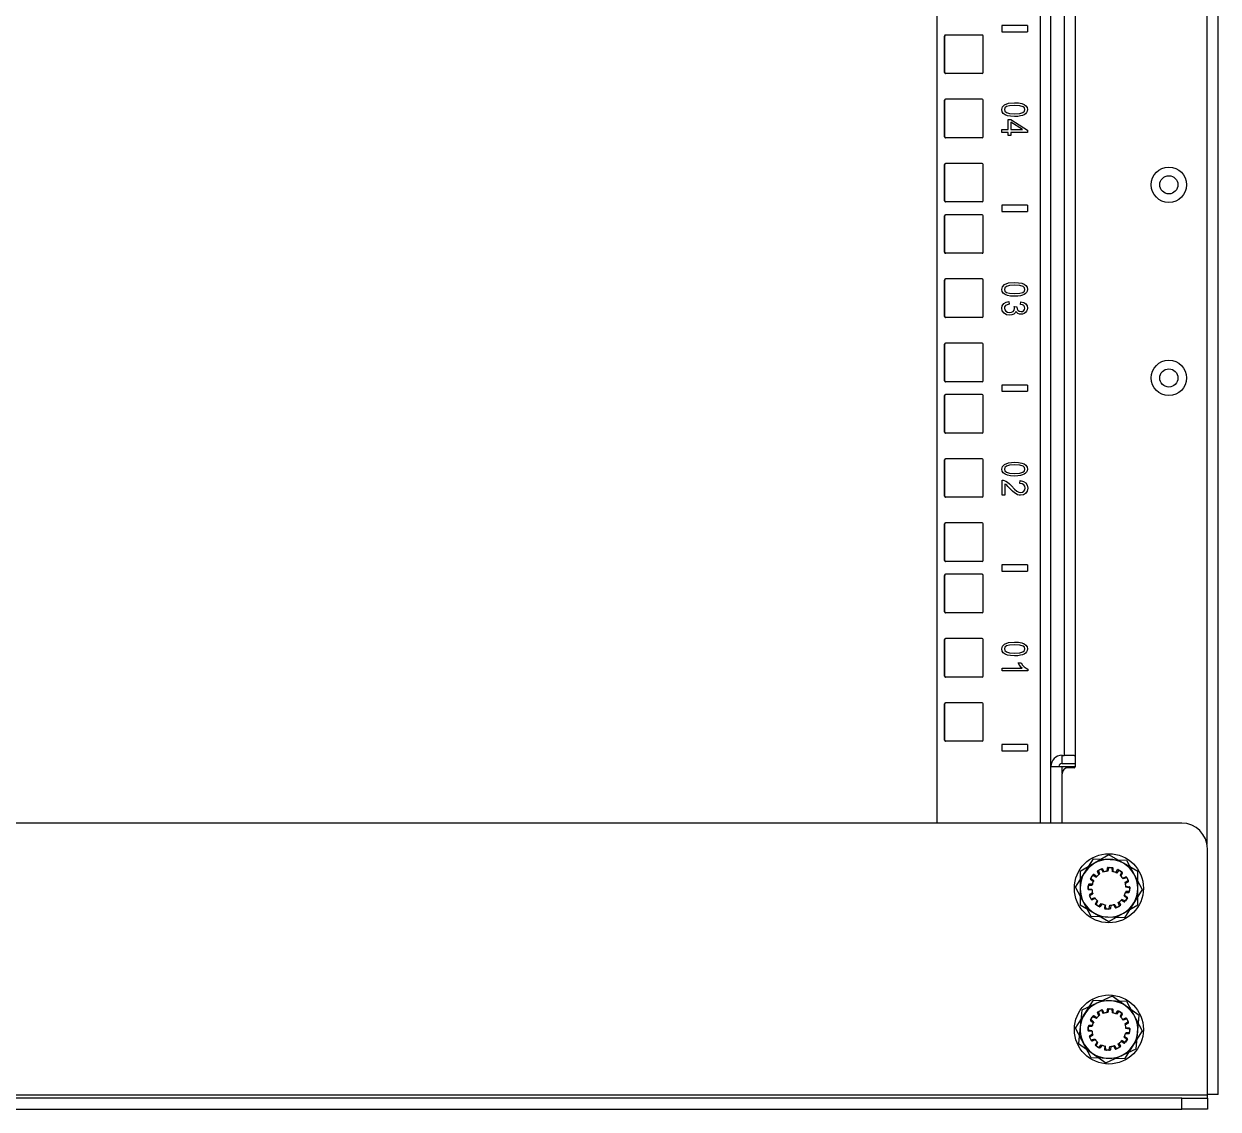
# Model space of a CAD drawing. Extents: x 8 to 102, y 11 to 162.
# Drawn here: x 19.88 to 31.51, y 11.12 to 21.68 of the extents above; entities that cross this region are included whole.
import ezdxf

# ---------------------------------------------------------------- set-up
doc = ezdxf.new("R2010")
doc.units = 0
doc.header["$MEASUREMENT"] = 0
doc.layers.add('TFR-TRI3', color=7, linetype='CONTINUOUS')

msp = doc.modelspace()

# ---------------------------------------------------------------- linework, layer by layer
at = {"layer": 'TFR-TRI3', "color": 113, "linetype": 'CONTINUOUS'}
for p, q in [((31.506, 11.26), (31.506, 107.017)), ((31.397, 104.587), (31.397, 13.694)), ((30.006, 51.05), (30.006, 14.56)), ((30.114, 51.06), (30.114, 14.55)), ((30.034, 14.56), (30.006, 14.56)), ((30.104, 14.56), (30.034, 14.56)), ((30.104, 14.56), (30.107, 14.559)), ((30.107, 14.559), (30.11, 14.558)), ((30.11, 14.558), (30.113, 14.555)), ((30.113, 14.555), (30.114, 14.552)), ((30.114, 14.552), (30.114, 14.55)), ((30.114, 14.55), (30.114, 14.45)), ((30.104, 14.44), (30.046, 14.44)), ((29.986, 13.902), (29.986, 14.38)), ((31.475, 11.26), (31.401, 11.26)), ((31.506, 11.26), (31.475, 11.26))]:
    msp.add_line(p, q, dxfattribs=at)
at = {"layer": 'TFR-TRI3', "color": 215, "linetype": 'CONTINUOUS'}
for p, q in [((28.768, 105.712), (28.768, 13.903)), ((29.773, 105.712), (29.773, 13.903)), ((29.878, 13.903), (29.878, 105.712)), ((28.843, 21.208), (28.843, 21.563)), ((28.844, 21.208), (28.844, 21.563)), ((29.208, 21.573), (28.853, 21.573)), ((29.218, 21.208), (29.218, 21.563)), ((29.208, 21.198), (28.853, 21.198)), ((28.843, 20.583), (28.843, 20.938)), ((28.844, 20.583), (28.844, 20.938)), ((29.208, 20.948), (28.853, 20.948)), ((29.218, 20.583), (29.218, 20.938)), ((29.208, 20.573), (28.853, 20.573)), ((28.843, 19.958), (28.843, 20.313)), ((28.844, 19.958), (28.844, 20.313)), ((29.208, 20.323), (28.853, 20.323)), ((29.218, 19.958), (29.218, 20.313)), ((29.208, 19.948), (28.853, 19.948)), ((28.843, 19.458), (28.843, 19.813)), ((28.844, 19.458), (28.844, 19.813)), ((29.208, 19.823), (28.853, 19.823)), ((29.218, 19.458), (29.218, 19.813)), ((29.208, 19.448), (28.853, 19.448)), ((28.843, 18.833), (28.843, 19.188)), ((28.844, 18.833), (28.844, 19.188)), ((29.208, 19.198), (28.853, 19.198)), ((29.218, 18.833), (29.218, 19.188)), ((29.208, 18.823), (28.853, 18.823)), ((28.843, 18.208), (28.843, 18.563)), ((28.844, 18.208), (28.844, 18.563)), ((29.208, 18.573), (28.853, 18.573)), ((29.218, 18.208), (29.218, 18.563)), ((29.208, 18.198), (28.853, 18.198)), ((28.843, 17.708), (28.843, 18.063)), ((28.844, 17.708), (28.844, 18.063)), ((29.208, 18.073), (28.853, 18.073)), ((29.218, 17.708), (29.218, 18.063)), ((29.208, 17.698), (28.853, 17.698)), ((28.843, 17.083), (28.843, 17.438)), ((28.844, 17.083), (28.844, 17.438)), ((29.208, 17.448), (28.853, 17.448)), ((29.218, 17.083), (29.218, 17.438)), ((29.208, 17.073), (28.853, 17.073)), ((28.843, 16.458), (28.843, 16.813)), ((28.844, 16.458), (28.844, 16.813)), ((29.208, 16.823), (28.853, 16.823)), ((29.218, 16.458), (29.218, 16.813)), ((29.208, 16.448), (28.853, 16.448)), ((28.843, 15.958), (28.843, 16.313)), ((28.844, 15.958), (28.844, 16.313)), ((29.208, 16.323), (28.853, 16.323)), ((29.218, 15.958), (29.218, 16.313)), ((29.208, 15.948), (28.853, 15.948)), ((29.208, 15.698), (28.853, 15.698)), ((28.843, 15.333), (28.843, 15.688)), ((28.844, 15.333), (28.844, 15.688)), ((29.218, 15.333), (29.218, 15.688)), ((29.208, 15.323), (28.853, 15.323)), ((28.843, 14.708), (28.843, 15.063)), ((28.844, 14.708), (28.844, 15.063)), ((29.208, 15.073), (28.853, 15.073)), ((29.218, 14.708), (29.218, 15.063)), ((29.208, 14.698), (28.853, 14.698))]:
    msp.add_line(p, q, dxfattribs=at)
at = {"layer": 'TFR-TRI3', "color": 3, "linetype": 'CONTINUOUS'}
for p, q in [((29.401, 21.665), (29.401, 21.605)), ((29.651, 21.665), (29.401, 21.665)), ((29.651, 21.665), (29.651, 21.605)), ((29.401, 21.605), (29.651, 21.605)), ((29.4, 20.847), (29.406, 20.873)), ((29.403, 20.826), (29.4, 20.847)), ((29.414, 20.81), (29.403, 20.826)), ((29.406, 20.873), (29.425, 20.893)), ((29.432, 20.797), (29.414, 20.81)), ((29.425, 20.893), (29.465, 20.909)), ((29.43, 20.863), (29.425, 20.847)), ((29.425, 20.847), (29.43, 20.831)), ((29.445, 20.876), (29.43, 20.863)), ((29.43, 20.831), (29.445, 20.818)), ((29.475, 20.885), (29.445, 20.876)), ((29.445, 20.818), (29.475, 20.809)), ((29.465, 20.909), (29.525, 20.914)), ((29.525, 20.888), (29.475, 20.885)), ((29.475, 20.809), (29.525, 20.806)), ((29.525, 20.914), (29.564, 20.912)), ((29.576, 20.885), (29.525, 20.888)), ((29.525, 20.806), (29.575, 20.809)), ((29.564, 20.912), (29.595, 20.906)), ((29.575, 20.809), (29.605, 20.818)), ((29.607, 20.875), (29.576, 20.885)), ((29.595, 20.906), (29.618, 20.897)), ((29.605, 20.818), (29.62, 20.831)), ((29.621, 20.863), (29.607, 20.875)), ((29.618, 20.897), (29.635, 20.884)), ((29.62, 20.831), (29.625, 20.847)), ((29.625, 20.847), (29.621, 20.863)), ((29.642, 20.818), (29.632, 20.807)), ((29.635, 20.884), (29.646, 20.867)), ((29.648, 20.831), (29.642, 20.818)), ((29.646, 20.867), (29.65, 20.847)), ((29.65, 20.847), (29.648, 20.831)), ((29.455, 20.787), (29.432, 20.797)), ((29.486, 20.782), (29.455, 20.787)), ((29.461, 20.653), (29.461, 20.75)), ((29.461, 20.75), (29.489, 20.75)), ((29.525, 20.78), (29.486, 20.782)), ((29.489, 20.75), (29.651, 20.648)), ((29.602, 20.653), (29.489, 20.723)), ((29.489, 20.723), (29.489, 20.653)), ((29.557, 20.781), (29.525, 20.78)), ((29.583, 20.785), (29.557, 20.781)), ((29.602, 20.79), (29.583, 20.785)), ((29.619, 20.797), (29.602, 20.79)), ((29.632, 20.807), (29.619, 20.797)), ((29.401, 20.653), (29.461, 20.653)), ((29.401, 20.625), (29.401, 20.653)), ((29.461, 20.625), (29.401, 20.625)), ((29.461, 20.595), (29.461, 20.625)), ((29.489, 20.595), (29.461, 20.595)), ((29.489, 20.653), (29.602, 20.653)), ((29.489, 20.625), (29.489, 20.595)), ((29.651, 20.625), (29.489, 20.625)), ((29.651, 20.648), (29.651, 20.625)), ((29.401, 19.915), (29.401, 19.855)), ((29.651, 19.915), (29.401, 19.915)), ((29.651, 19.915), (29.651, 19.855)), ((29.401, 19.855), (29.651, 19.855)), ((29.4, 19.097), (29.406, 19.123)), ((29.403, 19.076), (29.4, 19.097)), ((29.414, 19.06), (29.403, 19.076)), ((29.406, 19.123), (29.425, 19.143)), ((29.425, 19.143), (29.465, 19.159)), ((29.43, 19.113), (29.425, 19.097)), ((29.425, 19.097), (29.43, 19.081)), ((29.445, 19.126), (29.43, 19.113)), ((29.43, 19.081), (29.445, 19.068)), ((29.475, 19.135), (29.445, 19.126)), ((29.445, 19.068), (29.475, 19.059)), ((29.465, 19.159), (29.525, 19.164)), ((29.525, 19.138), (29.475, 19.135)), ((29.525, 19.164), (29.564, 19.162)), ((29.576, 19.135), (29.525, 19.138)), ((29.564, 19.162), (29.595, 19.156)), ((29.575, 19.059), (29.605, 19.068)), ((29.607, 19.125), (29.576, 19.135)), ((29.595, 19.156), (29.618, 19.147)), ((29.605, 19.068), (29.62, 19.081)), ((29.621, 19.113), (29.607, 19.125)), ((29.618, 19.147), (29.635, 19.134)), ((29.62, 19.081), (29.625, 19.097)), ((29.625, 19.097), (29.621, 19.113)), ((29.642, 19.068), (29.632, 19.057)), ((29.635, 19.134), (29.646, 19.117)), ((29.648, 19.081), (29.642, 19.068)), ((29.646, 19.117), (29.65, 19.097)), ((29.65, 19.097), (29.648, 19.081)), ((29.405, 18.938), (29.419, 18.959)), ((29.432, 19.047), (29.414, 19.06)), ((29.419, 18.959), (29.441, 18.973)), ((29.455, 19.037), (29.432, 19.047)), ((29.441, 18.973), (29.469, 18.979)), ((29.473, 18.954), (29.451, 18.948)), ((29.486, 19.032), (29.455, 19.037)), ((29.469, 18.979), (29.473, 18.954)), ((29.475, 19.059), (29.525, 19.056)), ((29.525, 19.03), (29.486, 19.032)), ((29.525, 19.056), (29.575, 19.059)), ((29.557, 19.031), (29.525, 19.03)), ((29.583, 19.035), (29.557, 19.031)), ((29.581, 18.951), (29.586, 18.976)), ((29.6, 18.947), (29.581, 18.951)), ((29.602, 19.04), (29.583, 19.035)), ((29.586, 18.976), (29.613, 18.969)), ((29.619, 19.047), (29.602, 19.04)), ((29.613, 18.969), (29.633, 18.955)), ((29.632, 19.057), (29.619, 19.047)), ((29.633, 18.955), (29.646, 18.937)), ((29.4, 18.914), (29.405, 18.938)), ((29.405, 18.887), (29.4, 18.914)), ((29.422, 18.865), (29.405, 18.887)), ((29.447, 18.85), (29.422, 18.865)), ((29.427, 18.928), (29.425, 18.914)), ((29.425, 18.914), (29.428, 18.897)), ((29.436, 18.939), (29.427, 18.928)), ((29.428, 18.897), (29.439, 18.884)), ((29.451, 18.948), (29.436, 18.939)), ((29.439, 18.884), (29.456, 18.875)), ((29.476, 18.845), (29.447, 18.85)), ((29.456, 18.875), (29.476, 18.872)), ((29.476, 18.872), (29.495, 18.875)), ((29.498, 18.848), (29.476, 18.845)), ((29.495, 18.875), (29.51, 18.883)), ((29.516, 18.855), (29.498, 18.848)), ((29.51, 18.883), (29.52, 18.896)), ((29.529, 18.867), (29.516, 18.855)), ((29.52, 18.929), (29.546, 18.927)), ((29.522, 18.92), (29.52, 18.929)), ((29.52, 18.896), (29.523, 18.912)), ((29.523, 18.912), (29.522, 18.92)), ((29.537, 18.883), (29.529, 18.867)), ((29.546, 18.871), (29.537, 18.883)), ((29.546, 18.927), (29.546, 18.924)), ((29.546, 18.924), (29.546, 18.923)), ((29.546, 18.923), (29.548, 18.907)), ((29.557, 18.862), (29.546, 18.871)), ((29.548, 18.907), (29.556, 18.894)), ((29.556, 18.894), (29.569, 18.884)), ((29.571, 18.857), (29.557, 18.862)), ((29.569, 18.884), (29.587, 18.881)), ((29.586, 18.855), (29.571, 18.857)), ((29.602, 18.857), (29.586, 18.855)), ((29.587, 18.881), (29.602, 18.883)), ((29.614, 18.939), (29.6, 18.947)), ((29.602, 18.883), (29.614, 18.89)), ((29.618, 18.863), (29.602, 18.857)), ((29.622, 18.928), (29.614, 18.939)), ((29.614, 18.89), (29.622, 18.901)), ((29.631, 18.872), (29.618, 18.863)), ((29.625, 18.914), (29.622, 18.928)), ((29.622, 18.901), (29.625, 18.914)), ((29.641, 18.884), (29.631, 18.872)), ((29.648, 18.899), (29.641, 18.884)), ((29.646, 18.937), (29.65, 18.915)), ((29.65, 18.915), (29.648, 18.899)), ((29.401, 18.165), (29.401, 18.105)), ((29.651, 18.165), (29.401, 18.165)), ((29.651, 18.165), (29.651, 18.105)), ((29.401, 18.105), (29.651, 18.105)), ((29.4, 17.347), (29.406, 17.373)), ((29.403, 17.326), (29.4, 17.347)), ((29.414, 17.31), (29.403, 17.326)), ((29.406, 17.373), (29.425, 17.393)), ((29.425, 17.393), (29.465, 17.409)), ((29.43, 17.363), (29.425, 17.347)), ((29.425, 17.347), (29.43, 17.331)), ((29.445, 17.376), (29.43, 17.363)), ((29.43, 17.331), (29.445, 17.318)), ((29.475, 17.385), (29.445, 17.376)), ((29.465, 17.409), (29.525, 17.414)), ((29.525, 17.388), (29.475, 17.385)), ((29.525, 17.414), (29.564, 17.412)), ((29.576, 17.385), (29.525, 17.388)), ((29.564, 17.412), (29.595, 17.406)), ((29.607, 17.375), (29.576, 17.385)), ((29.595, 17.406), (29.618, 17.397)), ((29.605, 17.318), (29.62, 17.331)), ((29.621, 17.363), (29.607, 17.375)), ((29.618, 17.397), (29.635, 17.384)), ((29.62, 17.331), (29.625, 17.347)), ((29.625, 17.347), (29.621, 17.363)), ((29.635, 17.384), (29.646, 17.367)), ((29.648, 17.331), (29.642, 17.318)), ((29.646, 17.367), (29.65, 17.347)), ((29.65, 17.347), (29.648, 17.331)), ((29.402, 17.24), (29.413, 17.239)), ((29.402, 17.092), (29.402, 17.24)), ((29.413, 17.239), (29.423, 17.237)), ((29.432, 17.297), (29.414, 17.31)), ((29.423, 17.237), (29.44, 17.23)), ((29.455, 17.287), (29.432, 17.297)), ((29.44, 17.23), (29.456, 17.219)), ((29.445, 17.318), (29.475, 17.309)), ((29.486, 17.282), (29.455, 17.287)), ((29.456, 17.219), (29.474, 17.203)), ((29.475, 17.309), (29.525, 17.306)), ((29.525, 17.28), (29.486, 17.282)), ((29.525, 17.306), (29.575, 17.309)), ((29.557, 17.281), (29.525, 17.28)), ((29.583, 17.285), (29.557, 17.281)), ((29.575, 17.309), (29.605, 17.318)), ((29.577, 17.207), (29.58, 17.235)), ((29.598, 17.203), (29.577, 17.207)), ((29.58, 17.235), (29.611, 17.228)), ((29.602, 17.29), (29.583, 17.285)), ((29.619, 17.297), (29.602, 17.29)), ((29.611, 17.228), (29.634, 17.213)), ((29.632, 17.307), (29.619, 17.297)), ((29.642, 17.318), (29.632, 17.307)), ((29.634, 17.213), (29.647, 17.191)), ((29.431, 17.092), (29.402, 17.092)), ((29.431, 17.202), (29.431, 17.092)), ((29.44, 17.197), (29.431, 17.202)), ((29.448, 17.19), (29.44, 17.197)), ((29.46, 17.179), (29.448, 17.19)), ((29.479, 17.158), (29.46, 17.179)), ((29.474, 17.203), (29.494, 17.183)), ((29.504, 17.133), (29.479, 17.158)), ((29.494, 17.183), (29.524, 17.152)), ((29.523, 17.116), (29.504, 17.133)), ((29.539, 17.105), (29.523, 17.116)), ((29.524, 17.152), (29.547, 17.133)), ((29.553, 17.097), (29.539, 17.105)), ((29.547, 17.133), (29.566, 17.123)), ((29.568, 17.093), (29.553, 17.097)), ((29.566, 17.123), (29.583, 17.12)), ((29.583, 17.092), (29.568, 17.093)), ((29.583, 17.12), (29.6, 17.123)), ((29.61, 17.097), (29.583, 17.092)), ((29.613, 17.194), (29.598, 17.203)), ((29.6, 17.123), (29.614, 17.132)), ((29.632, 17.111), (29.61, 17.097)), ((29.623, 17.18), (29.613, 17.194)), ((29.614, 17.132), (29.624, 17.145)), ((29.627, 17.163), (29.623, 17.18)), ((29.624, 17.145), (29.627, 17.163)), ((29.647, 17.133), (29.632, 17.111)), ((29.647, 17.191), (29.652, 17.162)), ((29.652, 17.162), (29.647, 17.133)), ((29.651, 16.415), (29.401, 16.415)), ((29.401, 16.415), (29.401, 16.355)), ((29.651, 16.415), (29.651, 16.355)), ((29.401, 16.355), (29.651, 16.355)), ((29.4, 15.597), (29.406, 15.623)), ((29.403, 15.576), (29.4, 15.597)), ((29.406, 15.623), (29.425, 15.643)), ((29.425, 15.643), (29.465, 15.659)), ((29.43, 15.613), (29.425, 15.597)), ((29.425, 15.597), (29.43, 15.581)), ((29.445, 15.626), (29.43, 15.613)), ((29.43, 15.581), (29.445, 15.568)), ((29.475, 15.635), (29.445, 15.626)), ((29.465, 15.659), (29.525, 15.664)), ((29.525, 15.638), (29.475, 15.635)), ((29.525, 15.664), (29.564, 15.662)), ((29.576, 15.635), (29.525, 15.638)), ((29.564, 15.662), (29.595, 15.656)), ((29.607, 15.625), (29.576, 15.635)), ((29.595, 15.656), (29.618, 15.647)), ((29.605, 15.568), (29.62, 15.581)), ((29.621, 15.613), (29.607, 15.625)), ((29.618, 15.647), (29.635, 15.634)), ((29.62, 15.581), (29.625, 15.597)), ((29.625, 15.597), (29.621, 15.613)), ((29.635, 15.634), (29.646, 15.617)), ((29.648, 15.581), (29.642, 15.568)), ((29.646, 15.617), (29.65, 15.597)), ((29.65, 15.597), (29.648, 15.581)), ((29.414, 15.56), (29.403, 15.576)), ((29.432, 15.547), (29.414, 15.56)), ((29.455, 15.537), (29.432, 15.547)), ((29.445, 15.568), (29.475, 15.559)), ((29.486, 15.532), (29.455, 15.537)), ((29.475, 15.559), (29.525, 15.556)), ((29.525, 15.53), (29.486, 15.532)), ((29.525, 15.556), (29.575, 15.559)), ((29.557, 15.531), (29.525, 15.53)), ((29.583, 15.535), (29.557, 15.531)), ((29.575, 15.559), (29.605, 15.568)), ((29.602, 15.54), (29.583, 15.535)), ((29.619, 15.547), (29.602, 15.54)), ((29.632, 15.557), (29.619, 15.547)), ((29.642, 15.568), (29.632, 15.557)), ((29.402, 15.41), (29.597, 15.41)), ((29.402, 15.385), (29.402, 15.41)), ((29.652, 15.385), (29.402, 15.385)), ((29.56, 15.46), (29.589, 15.46)), ((29.566, 15.448), (29.56, 15.46)), ((29.576, 15.434), (29.566, 15.448)), ((29.586, 15.42), (29.576, 15.434)), ((29.597, 15.41), (29.586, 15.42)), ((29.589, 15.46), (29.603, 15.44)), ((29.603, 15.44), (29.619, 15.423)), ((29.619, 15.423), (29.636, 15.41)), ((29.636, 15.41), (29.652, 15.401)), ((29.652, 15.401), (29.652, 15.385)), ((29.651, 14.665), (29.401, 14.665)), ((29.401, 14.665), (29.401, 14.605)), ((29.651, 14.665), (29.651, 14.605)), ((29.401, 14.605), (29.651, 14.605)), ((30.118, 13.279), (30.291, 13.554)), ((30.443, 13.591), (30.162, 13.429)), ((30.302, 13.51), (30.162, 13.429)), ((30.291, 13.554), (30.615, 13.542)), ((30.443, 13.591), (30.302, 13.51)), ((30.583, 13.51), (30.443, 13.591)), ((30.724, 13.429), (30.443, 13.591)), ((30.724, 13.429), (30.583, 13.51)), ((30.615, 13.542), (30.767, 13.255)), ((30.162, 13.429), (30.162, 13.105)), ((30.162, 13.429), (30.162, 13.267)), ((30.724, 13.105), (30.724, 13.429)), ((30.724, 13.267), (30.724, 13.429)), ((30.27, 12.992), (30.118, 13.279)), ((30.162, 13.267), (30.162, 13.142)), ((30.767, 13.255), (30.594, 12.98)), ((30.724, 13.142), (30.724, 13.267)), ((30.162, 13.142), (30.162, 13.105)), ((30.724, 13.105), (30.724, 13.142)), ((30.162, 13.105), (30.302, 13.024)), ((30.162, 13.105), (30.443, 12.943)), ((30.302, 13.024), (30.443, 12.943)), ((30.443, 12.943), (30.724, 13.105)), ((30.443, 12.943), (30.583, 13.024)), ((30.583, 13.024), (30.724, 13.105)), ((30.594, 12.98), (30.27, 12.992)), ((30.473, 12.215), (30.178, 12.08)), ((30.473, 12.215), (30.325, 12.147)), ((30.605, 12.121), (30.473, 12.215)), ((30.737, 12.028), (30.473, 12.215)), ((30.118, 11.904), (30.291, 12.179)), ((30.325, 12.147), (30.178, 12.08)), ((30.291, 12.179), (30.615, 12.167)), ((30.737, 12.028), (30.605, 12.121)), ((30.615, 12.167), (30.767, 11.88)), ((30.178, 12.08), (30.148, 11.757)), ((30.178, 12.08), (30.163, 11.918)), ((30.707, 11.704), (30.737, 12.028)), ((30.722, 11.866), (30.737, 12.028)), ((30.27, 11.617), (30.118, 11.904)), ((30.163, 11.918), (30.151, 11.794)), ((30.767, 11.88), (30.594, 11.605)), ((30.711, 11.742), (30.722, 11.866)), ((30.151, 11.794), (30.148, 11.757)), ((30.148, 11.757), (30.28, 11.663)), ((30.148, 11.757), (30.413, 11.569)), ((30.707, 11.704), (30.711, 11.742)), ((30.28, 11.663), (30.413, 11.569)), ((30.413, 11.569), (30.707, 11.704)), ((30.413, 11.569), (30.56, 11.637)), ((30.56, 11.637), (30.707, 11.704)), ((30.594, 11.605), (30.27, 11.617))]:
    msp.add_line(p, q, dxfattribs=at)
at = {"layer": 'TFR-TRI3', "color": 30, "linetype": 'CONTINUOUS'}
for p, q in [((29.986, 14.56), (30.006, 14.56)), ((29.986, 14.482), (29.986, 14.56)), ((29.878, 14.452), (29.909, 14.452)), ((29.909, 14.452), (29.986, 14.452)), ((29.986, 14.482), (30.114, 14.482)), ((29.986, 14.452), (30.114, 14.452)), ((29.986, 14.388), (29.986, 14.452))]:
    msp.add_line(p, q, dxfattribs=at)
at = {"layer": 'TFR-TRI3', "color": 1, "linetype": 'CONTINUOUS'}
for p, q in [((31.151, 13.902), (8.611, 13.902)), ((31.401, 11.252), (31.401, 13.652)), ((31.401, 11.252), (8.361, 11.252)), ((31.151, 11.222), (8.611, 11.222)), ((31.151, 11.222), (31.276, 11.222)), ((31.151, 11.117), (31.151, 11.222)), ((31.276, 11.222), (31.367, 11.222)), ((31.367, 11.222), (31.401, 11.222)), ((31.401, 11.231), (31.401, 11.252)), ((31.401, 11.222), (31.401, 11.231)), ((31.401, 11.222), (31.401, 11.117)), ((8.611, 11.117), (31.151, 11.117)), ((31.276, 11.117), (31.151, 11.117)), ((31.367, 11.117), (31.276, 11.117)), ((31.401, 11.117), (31.367, 11.117))]:
    msp.add_line(p, q, dxfattribs=at)
at = {"layer": 'TFR-TRI3', "color": 2, "linetype": 'CONTINUOUS'}
for p, q in [((30.263, 13.36), (30.281, 13.389)), ((30.29, 13.4), (30.268, 13.37)), ((30.288, 13.391), (30.317, 13.376)), ((30.323, 13.382), (30.297, 13.401)), ((30.344, 13.4), (30.331, 13.431)), ((30.333, 13.437), (30.364, 13.453)), ((30.34, 13.437), (30.351, 13.406)), ((30.374, 13.457), (30.343, 13.443)), ((30.37, 13.451), (30.388, 13.424)), ((30.397, 13.427), (30.38, 13.455)), ((30.424, 13.432), (30.428, 13.465)), ((30.433, 13.469), (30.467, 13.468)), ((30.439, 13.465), (30.433, 13.433)), ((30.478, 13.466), (30.444, 13.469)), ((30.472, 13.463), (30.474, 13.43)), ((30.483, 13.428), (30.483, 13.461)), ((30.509, 13.419), (30.526, 13.447)), ((30.538, 13.441), (30.517, 13.415)), ((30.533, 13.448), (30.564, 13.428)), ((30.573, 13.422), (30.545, 13.441)), ((30.566, 13.422), (30.551, 13.393)), ((30.558, 13.386), (30.575, 13.415)), ((30.576, 13.366), (30.606, 13.379)), ((30.612, 13.369), (30.581, 13.358)), ((30.613, 13.376), (30.629, 13.346)), ((30.244, 13.303), (30.24, 13.269)), ((30.241, 13.257), (30.242, 13.292)), ((30.244, 13.263), (30.277, 13.257)), ((30.247, 13.297), (30.28, 13.298)), ((30.282, 13.307), (30.249, 13.307)), ((30.29, 13.333), (30.264, 13.353)), ((30.269, 13.363), (30.294, 13.341)), ((30.627, 13.339), (30.599, 13.322)), ((30.602, 13.313), (30.631, 13.329)), ((30.608, 13.286), (30.64, 13.282)), ((30.641, 13.271), (30.608, 13.277)), ((30.633, 13.336), (30.619, 13.367)), ((30.642, 13.231), (30.645, 13.265)), ((30.645, 13.277), (30.643, 13.242)), ((30.278, 13.248), (30.245, 13.252)), ((30.252, 13.198), (30.267, 13.167)), ((30.283, 13.221), (30.254, 13.205)), ((30.272, 13.158), (30.256, 13.188)), ((30.258, 13.195), (30.286, 13.212)), ((30.273, 13.165), (30.304, 13.176)), ((30.309, 13.168), (30.279, 13.155)), ((30.327, 13.148), (30.311, 13.119)), ((30.319, 13.112), (30.334, 13.141)), ((30.562, 13.152), (30.591, 13.135)), ((30.598, 13.143), (30.568, 13.159)), ((30.616, 13.171), (30.591, 13.193)), ((30.595, 13.201), (30.621, 13.181)), ((30.597, 13.137), (30.617, 13.165)), ((30.604, 13.227), (30.637, 13.227)), ((30.622, 13.174), (30.604, 13.145)), ((30.639, 13.237), (30.606, 13.236)), ((30.312, 13.113), (30.34, 13.093)), ((30.35, 13.087), (30.321, 13.106)), ((30.347, 13.094), (30.368, 13.119)), ((30.376, 13.115), (30.357, 13.089)), ((30.403, 13.106), (30.4, 13.074)), ((30.404, 13.068), (30.441, 13.065)), ((30.413, 13.071), (30.411, 13.104)), ((30.452, 13.065), (30.418, 13.066)), ((30.446, 13.069), (30.452, 13.101)), ((30.461, 13.102), (30.457, 13.069)), ((30.488, 13.107), (30.505, 13.079)), ((30.515, 13.083), (30.497, 13.11)), ((30.511, 13.077), (30.542, 13.091)), ((30.554, 13.098), (30.522, 13.081)), ((30.545, 13.097), (30.534, 13.128)), ((30.541, 13.134), (30.556, 13.105)), ((30.433, 12.094), (30.467, 12.093)), ((30.439, 12.09), (30.433, 12.058)), ((30.478, 12.091), (30.444, 12.094)), ((30.263, 11.985), (30.281, 12.014)), ((30.29, 11.958), (30.264, 11.978)), ((30.29, 12.025), (30.268, 11.995)), ((30.269, 11.988), (30.294, 11.966)), ((30.288, 12.016), (30.317, 12.001)), ((30.323, 12.007), (30.297, 12.026)), ((30.344, 12.025), (30.331, 12.056)), ((30.333, 12.062), (30.364, 12.078)), ((30.34, 12.062), (30.351, 12.031)), ((30.374, 12.082), (30.343, 12.068)), ((30.37, 12.076), (30.388, 12.049)), ((30.397, 12.052), (30.38, 12.08)), ((30.424, 12.057), (30.428, 12.09)), ((30.472, 12.088), (30.474, 12.055)), ((30.483, 12.053), (30.483, 12.086)), ((30.509, 12.044), (30.526, 12.072)), ((30.538, 12.066), (30.517, 12.04)), ((30.533, 12.073), (30.564, 12.053)), ((30.573, 12.047), (30.545, 12.066)), ((30.566, 12.047), (30.551, 12.018)), ((30.558, 12.011), (30.575, 12.04)), ((30.576, 11.991), (30.606, 12.004)), ((30.612, 11.994), (30.581, 11.983)), ((30.613, 12.001), (30.629, 11.971)), ((30.633, 11.961), (30.619, 11.992)), ((30.244, 11.928), (30.24, 11.894)), ((30.241, 11.882), (30.242, 11.917)), ((30.244, 11.888), (30.277, 11.882)), ((30.278, 11.873), (30.245, 11.877)), ((30.247, 11.922), (30.28, 11.923)), ((30.282, 11.932), (30.249, 11.932)), ((30.627, 11.964), (30.599, 11.947)), ((30.602, 11.938), (30.631, 11.954)), ((30.639, 11.862), (30.606, 11.861)), ((30.608, 11.911), (30.64, 11.907)), ((30.641, 11.896), (30.608, 11.902)), ((30.642, 11.856), (30.645, 11.89)), ((30.645, 11.902), (30.643, 11.867)), ((30.252, 11.823), (30.267, 11.792)), ((30.283, 11.846), (30.254, 11.83)), ((30.272, 11.783), (30.256, 11.813)), ((30.258, 11.82), (30.286, 11.837)), ((30.273, 11.79), (30.304, 11.801)), ((30.309, 11.793), (30.279, 11.78)), ((30.327, 11.773), (30.311, 11.744)), ((30.319, 11.737), (30.334, 11.766)), ((30.347, 11.719), (30.368, 11.744)), ((30.545, 11.722), (30.534, 11.753)), ((30.541, 11.759), (30.556, 11.73)), ((30.562, 11.777), (30.591, 11.76)), ((30.598, 11.768), (30.568, 11.784)), ((30.616, 11.796), (30.591, 11.818)), ((30.595, 11.826), (30.621, 11.806)), ((30.597, 11.762), (30.617, 11.79)), ((30.604, 11.852), (30.637, 11.852)), ((30.622, 11.799), (30.604, 11.77)), ((30.312, 11.738), (30.34, 11.718)), ((30.35, 11.712), (30.321, 11.731)), ((30.376, 11.74), (30.357, 11.714)), ((30.403, 11.731), (30.4, 11.699)), ((30.404, 11.693), (30.441, 11.69)), ((30.413, 11.696), (30.411, 11.729)), ((30.452, 11.69), (30.418, 11.691)), ((30.446, 11.694), (30.452, 11.726)), ((30.461, 11.727), (30.457, 11.694)), ((30.488, 11.732), (30.505, 11.704)), ((30.515, 11.708), (30.497, 11.735)), ((30.511, 11.702), (30.542, 11.716)), ((30.554, 11.723), (30.522, 11.706))]:
    msp.add_line(p, q, dxfattribs=at)
at = {"layer": 'TFR-TRI3', "color": 113, "linetype": 'CONTINUOUS'}
for centre, radius in [((31.026, 20.115), 0.172), ((31.026, 20.115), 0.0885), ((31.026, 18.235), 0.172), ((31.026, 18.235), 0.0885)]:
    msp.add_circle(centre, radius, dxfattribs=at)
at = {"layer": 'TFR-TRI3', "color": 2, "linetype": 'CONTINUOUS'}
for centre in [(30.443, 13.267), (30.443, 11.892)]:
    msp.add_circle(centre, 0.336, dxfattribs=at)
at = {"layer": 'TFR-TRI3', "color": 215, "linetype": 'CONTINUOUS'}
for centre, start, end in [((28.853, 21.563), 90, 180), ((28.854, 21.563), 90, 180), ((29.208, 21.563), 0, 90), ((28.853, 21.208), 180, 270), ((28.854, 21.208), 180, 270), ((29.208, 21.208), 270, 0), ((28.853, 20.938), 90, 180), ((28.854, 20.938), 90, 180), ((29.208, 20.938), 0, 90), ((28.853, 20.583), 180, 270), ((28.854, 20.583), 180, 270), ((29.208, 20.583), 270, 0), ((28.853, 20.313), 90, 180), ((28.854, 20.313), 90, 180), ((29.208, 20.313), 0, 90), ((28.853, 19.958), 180, 270), ((28.854, 19.958), 180, 270), ((29.208, 19.958), 270, 0), ((28.853, 19.813), 90, 180), ((28.854, 19.813), 90, 180), ((29.208, 19.813), 0, 90), ((28.853, 19.458), 180, 270), ((28.854, 19.458), 180, 270), ((29.208, 19.458), 270, 0), ((28.853, 19.188), 90, 180), ((28.854, 19.188), 90, 180), ((29.208, 19.188), 0, 90), ((28.853, 18.833), 180, 270), ((28.854, 18.833), 180, 270), ((29.208, 18.833), 270, 0), ((28.853, 18.563), 90, 180), ((28.854, 18.563), 90, 180), ((29.208, 18.563), 0, 90), ((28.853, 18.208), 180, 270), ((28.854, 18.208), 180, 270), ((29.208, 18.208), 270, 0), ((28.853, 18.063), 90, 180), ((28.854, 18.063), 90, 180), ((29.208, 18.063), 0, 90), ((28.853, 17.708), 180, 270), ((28.854, 17.708), 180, 270), ((29.208, 17.708), 270, 0), ((28.853, 17.438), 90, 180), ((28.854, 17.438), 90, 180), ((29.208, 17.438), 0, 90), ((28.853, 17.083), 180, 270), ((28.854, 17.083), 180, 270), ((29.208, 17.083), 270, 0), ((28.853, 16.813), 90, 180), ((28.854, 16.813), 90, 180), ((29.208, 16.813), 0, 90), ((28.853, 16.458), 180, 270), ((28.854, 16.458), 180, 270), ((29.208, 16.458), 270, 0), ((28.853, 16.313), 90, 180), ((28.854, 16.313), 90, 180), ((29.208, 16.313), 0, 90), ((28.853, 15.958), 180, 270), ((28.854, 15.958), 180, 270), ((29.208, 15.958), 270, 0), ((28.853, 15.688), 90, 180), ((28.854, 15.688), 90, 180), ((29.208, 15.688), 0, 90), ((28.853, 15.333), 180, 270), ((28.854, 15.333), 180, 270), ((29.208, 15.333), 270, 0), ((28.853, 15.063), 90, 180), ((28.854, 15.063), 90, 180), ((29.208, 15.063), 0, 90), ((28.853, 14.708), 180, 270), ((28.854, 14.708), 180, 270), ((29.208, 14.708), 270, 0)]:
    msp.add_arc(centre, 0.01, start, end, dxfattribs=at)
at = {"layer": 'TFR-TRI3', "color": 30, "linetype": 'CONTINUOUS'}
for radius in [0.109, 0.03]:
    msp.add_arc((29.986, 14.452), radius, 90, 180, dxfattribs=at)
at = {"layer": 'TFR-TRI3', "color": 113, "linetype": 'CONTINUOUS'}
for centre, radius, start, end in [((30.046, 14.38), 0.06, 90, 180), ((30.104, 14.45), 0.01, 270, 0)]:
    msp.add_arc(centre, radius, start, end, dxfattribs=at)
at = {"layer": 'TFR-TRI3', "color": 1, "linetype": 'CONTINUOUS'}
msp.add_arc((31.151, 13.652), 0.25, 0, 90, dxfattribs=at)
at = {"layer": 'TFR-TRI3', "color": 3, "linetype": 'CONTINUOUS'}
for centre, start, end in [((30.443, 13.267), 120, 180), ((30.443, 13.267), 60, 120), ((30.443, 13.267), 0, 60), ((30.443, 13.267), 180, 240), ((30.443, 13.267), 300, 0), ((30.443, 13.267), 240, 300), ((30.443, 11.892), 114.6825, 174.6825), ((30.443, 11.892), 54.6825, 114.6825), ((30.443, 11.892), 354.6825, 54.6825), ((30.443, 11.892), 174.6825, 234.6825), ((30.443, 11.892), 294.6825, 354.6825), ((30.443, 11.892), 234.6825, 294.6825)]:
    msp.add_arc(centre, 0.281, start, end, dxfattribs=at)
at = {"layer": 'TFR-TRI3', "color": 2, "linetype": 'CONTINUOUS'}
for centre, radius, start, end in [((30.272, 13.367), 0.005, 144.6825, 229.6825), ((30.285, 13.386), 0.005, 62.8401, 147.8401), ((30.294, 13.397), 0.005, 54.6825, 144.6825), ((30.443, 13.267), 0.166, 126.502, 139.1783), ((30.443, 13.267), 0.166, 123.3444, 136.0207), ((30.336, 13.433), 0.005, 117.8401, 202.8401), ((30.345, 13.438), 0.005, 114.6825, 199.6825), ((30.366, 13.449), 0.005, 32.8401, 117.8401), ((30.376, 13.453), 0.005, 29.6825, 114.6825), ((30.443, 13.267), 0.166, 96.502, 109.1783), ((30.443, 13.267), 0.166, 93.3444, 106.0207), ((30.433, 13.464), 0.005, 87.8401, 172.8401), ((30.444, 13.464), 0.005, 84.6825, 169.6825), ((30.467, 13.463), 0.005, 2.8401, 87.8401), ((30.443, 13.267), 0.166, 66.502, 79.1783), ((30.478, 13.461), 0.005, 359.6825, 84.6825), ((30.443, 13.267), 0.166, 63.3444, 76.0207), ((30.53, 13.444), 0.005, 57.8401, 147.8401), ((30.542, 13.437), 0.005, 54.6825, 139.6825), ((30.443, 13.267), 0.166, 36.502, 49.1783), ((30.443, 13.267), 0.166, 33.3444, 46.0207), ((30.562, 13.424), 0.005, 332.8401, 57.8401), ((30.57, 13.417), 0.005, 329.6825, 54.6825), ((30.608, 13.374), 0.005, 27.8401, 112.8401), ((30.614, 13.365), 0.005, 24.6825, 109.6825), ((30.245, 13.268), 0.005, 174.6825, 259.6825), ((30.246, 13.257), 0.005, 177.8401, 262.8401), ((30.247, 13.292), 0.005, 92.8401, 177.8401), ((30.249, 13.302), 0.005, 89.6825, 174.6825), ((30.267, 13.357), 0.005, 147.8401, 232.8401), ((30.443, 13.267), 0.166, 183.3444, 196.0207), ((30.443, 13.267), 0.166, 156.502, 169.1783), ((30.443, 13.267), 0.166, 153.3444, 166.0207), ((30.443, 13.267), 0.166, 6.502, 19.1783), ((30.443, 13.267), 0.166, 3.3444, 16.0207), ((30.624, 13.344), 0.005, 302.8401, 27.8401), ((30.628, 13.333), 0.005, 299.6825, 24.6825), ((30.64, 13.277), 0.005, 357.8401, 82.8401), ((30.64, 13.266), 0.005, 354.6825, 79.6825), ((30.257, 13.201), 0.005, 119.6825, 204.6825), ((30.261, 13.19), 0.005, 122.8401, 207.8401), ((30.271, 13.169), 0.005, 204.6825, 289.6825), ((30.277, 13.16), 0.005, 207.8401, 292.8401), ((30.443, 13.267), 0.166, 186.502, 199.1783), ((30.443, 13.267), 0.166, 213.3444, 226.0207), ((30.443, 13.267), 0.166, 216.502, 229.1783), ((30.443, 13.267), 0.166, 303.3444, 316.0207), ((30.443, 13.267), 0.166, 306.502, 319.1783), ((30.443, 13.267), 0.166, 333.3444, 346.0207), ((30.593, 13.139), 0.005, 239.6825, 324.6825), ((30.443, 13.267), 0.166, 336.502, 349.1783), ((30.6, 13.148), 0.005, 242.8401, 327.8401), ((30.613, 13.167), 0.005, 324.6825, 49.6825), ((30.618, 13.177), 0.005, 327.8401, 52.8401), ((30.637, 13.232), 0.005, 269.6825, 354.6825), ((30.638, 13.242), 0.005, 272.8401, 357.8401), ((30.315, 13.117), 0.005, 149.6825, 234.6825), ((30.324, 13.11), 0.005, 152.8401, 237.8401), ((30.343, 13.097), 0.005, 234.6825, 319.6825), ((30.353, 13.092), 0.005, 237.8401, 322.8401), ((30.443, 13.267), 0.166, 243.3444, 256.0207), ((30.443, 13.267), 0.166, 246.502, 259.1783), ((30.405, 13.073), 0.005, 174.6825, 264.6825), ((30.418, 13.071), 0.005, 182.8401, 267.8401), ((30.441, 13.07), 0.005, 264.6825, 349.6825), ((30.443, 13.267), 0.166, 273.3444, 286.0207), ((30.452, 13.07), 0.005, 267.8401, 352.8401), ((30.443, 13.267), 0.166, 276.502, 289.1783), ((30.509, 13.081), 0.005, 209.6825, 294.6825), ((30.519, 13.085), 0.005, 212.8401, 297.8401), ((30.54, 13.096), 0.005, 294.6825, 19.6825), ((30.552, 13.103), 0.005, 297.8401, 27.8401), ((30.433, 12.089), 0.005, 87.8401, 172.8401), ((30.444, 12.089), 0.005, 84.6825, 169.6825), ((30.467, 12.088), 0.005, 2.8401, 87.8401), ((30.478, 12.086), 0.005, 359.6825, 84.6825), ((30.267, 11.982), 0.005, 147.8401, 232.8401), ((30.272, 11.992), 0.005, 144.6825, 229.6825), ((30.285, 12.011), 0.005, 62.8401, 147.8401), ((30.294, 12.022), 0.005, 54.6825, 144.6825), ((30.443, 11.892), 0.166, 126.502, 139.1783), ((30.443, 11.892), 0.166, 123.3444, 136.0207), ((30.336, 12.058), 0.005, 117.8401, 202.8401), ((30.345, 12.063), 0.005, 114.6825, 199.6825), ((30.366, 12.074), 0.005, 32.8401, 117.8401), ((30.376, 12.078), 0.005, 29.6825, 114.6825), ((30.443, 11.892), 0.166, 96.502, 109.1783), ((30.443, 11.892), 0.166, 93.3444, 106.0207), ((30.443, 11.892), 0.166, 66.502, 79.1783), ((30.443, 11.892), 0.166, 63.3444, 76.0207), ((30.53, 12.069), 0.005, 57.8401, 147.8401), ((30.542, 12.062), 0.005, 54.6825, 139.6825), ((30.443, 11.892), 0.166, 36.502, 49.1783), ((30.443, 11.892), 0.166, 33.3444, 46.0207), ((30.562, 12.049), 0.005, 332.8401, 57.8401), ((30.57, 12.042), 0.005, 329.6825, 54.6825), ((30.608, 11.999), 0.005, 27.8401, 112.8401), ((30.614, 11.99), 0.005, 24.6825, 109.6825), ((30.245, 11.893), 0.005, 174.6825, 259.6825), ((30.246, 11.882), 0.005, 177.8401, 262.8401), ((30.247, 11.917), 0.005, 92.8401, 177.8401), ((30.249, 11.927), 0.005, 89.6825, 174.6825), ((30.443, 11.892), 0.166, 183.3444, 196.0207), ((30.443, 11.892), 0.166, 186.502, 199.1783), ((30.443, 11.892), 0.166, 156.502, 169.1783), ((30.443, 11.892), 0.166, 153.3444, 166.0207), ((30.443, 11.892), 0.166, 336.502, 349.1783), ((30.443, 11.892), 0.166, 6.502, 19.1783), ((30.443, 11.892), 0.166, 3.3444, 16.0207), ((30.624, 11.969), 0.005, 302.8401, 27.8401), ((30.628, 11.958), 0.005, 299.6825, 24.6825), ((30.638, 11.867), 0.005, 272.8401, 357.8401), ((30.64, 11.902), 0.005, 357.8401, 82.8401), ((30.64, 11.891), 0.005, 354.6825, 79.6825), ((30.257, 11.826), 0.005, 119.6825, 204.6825), ((30.261, 11.815), 0.005, 122.8401, 207.8401), ((30.271, 11.794), 0.005, 204.6825, 289.6825), ((30.277, 11.785), 0.005, 207.8401, 292.8401), ((30.443, 11.892), 0.166, 213.3444, 226.0207), ((30.443, 11.892), 0.166, 216.502, 229.1783), ((30.315, 11.742), 0.005, 149.6825, 234.6825), ((30.443, 11.892), 0.166, 243.3444, 256.0207), ((30.443, 11.892), 0.166, 303.3444, 316.0207), ((30.443, 11.892), 0.166, 306.502, 319.1783), ((30.443, 11.892), 0.166, 333.3444, 346.0207), ((30.593, 11.764), 0.005, 239.6825, 324.6825), ((30.6, 11.773), 0.005, 242.8401, 327.8401), ((30.613, 11.792), 0.005, 324.6825, 49.6825), ((30.618, 11.802), 0.005, 327.8401, 52.8401), ((30.637, 11.857), 0.005, 269.6825, 354.6825), ((30.324, 11.735), 0.005, 152.8401, 237.8401), ((30.343, 11.722), 0.005, 234.6825, 319.6825), ((30.353, 11.717), 0.005, 237.8401, 322.8401), ((30.443, 11.892), 0.166, 246.502, 259.1783), ((30.405, 11.698), 0.005, 174.6825, 264.6825), ((30.418, 11.696), 0.005, 182.8401, 267.8401), ((30.441, 11.695), 0.005, 264.6825, 349.6825), ((30.443, 11.892), 0.166, 273.3444, 286.0207), ((30.452, 11.695), 0.005, 267.8401, 352.8401), ((30.443, 11.892), 0.166, 276.502, 289.1783), ((30.509, 11.706), 0.005, 209.6825, 294.6825), ((30.519, 11.71), 0.005, 212.8401, 297.8401), ((30.54, 11.721), 0.005, 294.6825, 19.6825), ((30.552, 11.728), 0.005, 297.8401, 27.8401)]:
    msp.add_arc(centre, radius, start, end, dxfattribs=at)

doc.saveas('drawing.dxf')
